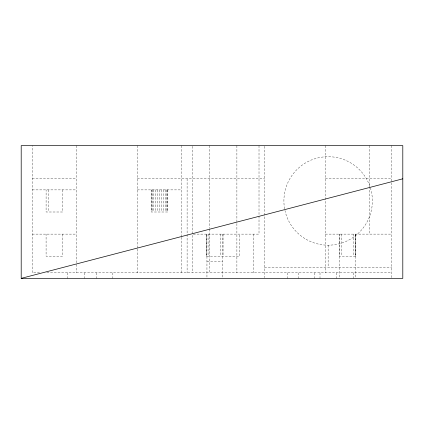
<?xml version="1.0" encoding="UTF-8"?>
<svg xmlns="http://www.w3.org/2000/svg" width="424" height="424" viewBox="0 0 424 424"><rect width="100%" height="100%" fill="white"/><g stroke="black" fill="none" stroke-linecap="round" stroke-linejoin="round"><path stroke-width="0.32" stroke-dasharray="2.12 1.59" d="M32.261 178.817L76.505 178.817M137.339 178.817L264.539 178.817M325.372 178.817L391.739 178.817M32.261 189.878L76.505 189.878M137.339 189.878L181.583 189.878M32.261 234.122L76.505 234.122M193.302 234.122L259.011 234.122L259.011 145.633M325.372 234.122L391.739 234.122M206.493 256.244L206.493 234.122L206.472 256.244L239.65 256.244L239.65 234.122M355.768 256.244L355.768 234.122L355.789 256.244L339.2 256.244L339.226 234.122M206.944 261.29L222.584 261.29M264.539 267.306L391.739 267.306M39.522 272.833L32.261 272.833L32.261 145.633M46.788 272.833L391.739 272.833M391.739 145.633L391.739 277.715M369.617 145.633L369.617 234.122M355.317 234.122L355.317 278.367M353.346 234.122L353.346 256.244M353.314 272.833L353.314 278.367M341.649 234.122L341.649 256.244M339.677 234.122L339.677 278.367M336.598 272.833L336.598 278.367M328.139 245.183L328.139 267.306M325.372 145.633L325.372 272.833M320.003 272.833L320.003 278.367M314.846 272.833L314.846 278.367M298.252 272.833L298.252 278.367M287.371 272.833L287.371 278.367M264.539 146.285L264.539 277.715M253.478 234.122L253.478 272.833M236.889 145.633L236.889 272.833M223.061 234.122L223.061 256.244M222.584 234.122L222.584 278.367M220.613 234.122L220.613 256.244M209.233 145.633L209.233 228.472M209.233 229.135L209.233 272.833M208.915 234.122L208.915 256.244M206.944 234.122L206.944 278.367M192.644 146.285L192.644 272.833M187.111 178.817L187.111 272.833M181.583 145.633L181.583 236.624M181.583 237.281L181.583 272.833M167.734 189.878L167.756 212L151.167 212L151.167 189.878M167.448 189.878L167.448 212M166.627 189.878L166.627 212M165.312 189.878L165.312 212M163.595 189.878L163.595 212M161.602 189.878L161.602 212M159.461 189.878L159.461 212M157.32 189.878L157.32 212M155.327 189.878L155.327 212M153.61 189.878L153.61 212M152.296 189.878L152.296 212M151.469 189.878L151.469 212M137.339 145.633L137.339 248.475M137.339 248.999L137.339 272.833M112.848 272.833L112.848 278.367M96.259 272.833L96.259 278.367M84.323 272.833L84.323 278.367M76.505 145.633L76.505 272.833M67.729 272.833L67.729 278.367M62.657 189.878L62.678 212L46.089 212L46.11 189.878M62.678 234.122L62.678 256.244L46.089 256.244L46.089 234.122M48.532 189.878L48.532 212M306.017 239.253A44.244 44.244 0 0 0 372.383 200.939A44.244 44.244 0 0 0 306.017 162.625A44.244 44.244 0 0 0 306.017 239.253"/><path stroke-width="0.64" d="M21.2 278.367L402.8 278.367L402.8 145.633L21.2 145.633L21.2 278.367L402.8 178.817"/></g></svg>
